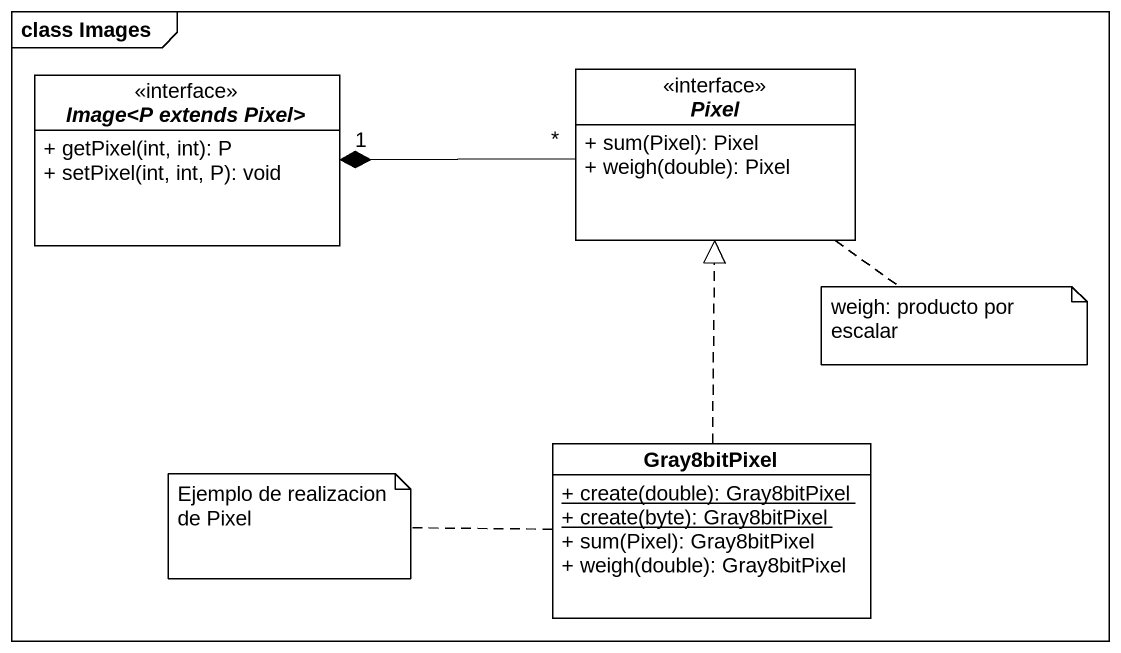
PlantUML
@startuml
mainframe class Images
hide circle
hide empty members
skinparam classAttributeIconSize 0
interface "Image<P extends Pixel>" as Image_P_extends_Pixel <<interface>> {
  + getPixel(int, int): P
  + setPixel(int, int, P): void
}
interface Pixel <<interface>> {
  + sum(Pixel): Pixel
  + weigh(double): Pixel
}
class Gray8bitPixel {
  {static} + create(double): Gray8bitPixel
  {static} + create(byte): Gray8bitPixel
  + sum(Pixel): Gray8bitPixel
  + weigh(double): Gray8bitPixel
}
Pixel "*" -left-* "1" Image_P_extends_Pixel
Gray8bitPixel .up.|> Pixel
note bottom of Pixel : weigh: producto por escalar
note left of Gray8bitPixel : Ejemplo de realizacion de Pixel
@enduml
